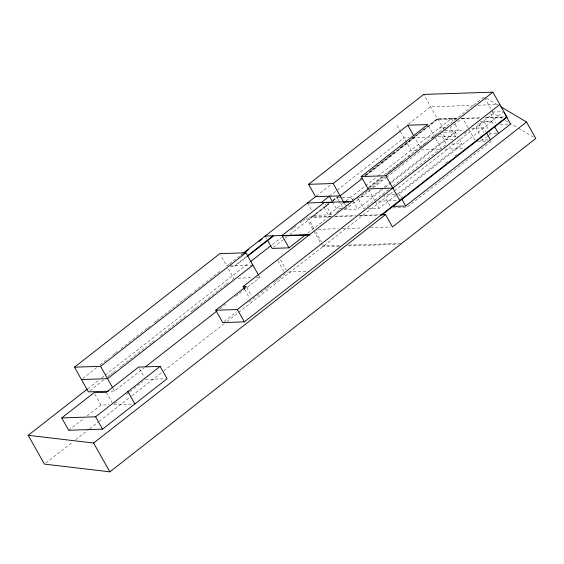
<?xml version="1.0" encoding="UTF-8"?>
<svg xmlns="http://www.w3.org/2000/svg" width="564" height="564" viewBox="0 0 564 564"><rect width="100%" height="100%" fill="white"/><g stroke="black" fill="none" stroke-linecap="round" stroke-linejoin="round"><path stroke-width="0.42" stroke-dasharray="2.82 2.11" d="M82.83 378.444L97.368 367.094M100.131 364.929L108.436 358.443M112.596 355.193L114.668 353.572M115.359 353.036L117.439 351.414M120.9 348.707L144.433 330.328M145.124 329.785L147.197 328.163M147.895 327.621L149.968 325.999M154.12 322.756L156.2 321.135M156.891 320.592L183.194 300.048M183.885 299.512L185.958 297.891M186.656 297.348L188.728 295.726M189.419 295.183L191.499 293.562M194.263 291.398L221.257 270.318M228.85 264.389L226.798 265.989L220.658 255.097M229.534 263.853L242.541 253.694M316.242 196.124L331.005 184.59M408.456 124.094L430.642 106.765L473.57 105.362M240.715 255.711L242.767 254.103M246.32 256.641L234.687 265.736L234.92 266.145L246.553 257.057M329.376 196.216L404.007 137.919L408.971 137.757M87.878 388.681L98.982 380.009M101.76 377.838L104.53 375.673M105.228 375.13L249.563 262.387M272.461 244.501L281.485 237.451M291.2 229.865L293.28 228.237M293.978 227.694L296.058 226.072M300.217 222.815L302.304 221.194M302.995 220.651L305.075 219.022M328.727 203.484L311.427 217.006L311.659 217.415L330.934 216.787M332.88 200.241L337.73 196.455M359.881 179.155L361.263 178.076M364.725 175.369L368.186 172.669M368.877 172.126L370.957 170.504M371.648 169.961L379.953 163.475M380.644 162.933L382.723 161.311M383.414 160.768L388.949 156.447M389.646 155.904L391.719 154.282M392.41 153.739L395.181 151.582M399.333 148.332L400.722 147.253M401.413 146.71L409.718 140.225M410.409 139.682L436.712 119.138L456.875 118.482M311.659 217.415L328.96 203.9L290.136 234.3M332.422 201.193L338.442 196.491M364.957 175.785L437.918 118.792L457.531 118.151M89.789 390.789L103.628 379.981M107.78 376.731L109.86 375.109M110.551 374.574L112.631 372.952M113.322 372.409L115.394 370.788M119.547 367.545L121.627 365.923M122.317 365.38L146.541 346.458M149.312 344.294L151.392 342.672M152.083 342.129L154.155 340.508M160.387 335.643L186.691 315.1M190.843 311.857L192.916 310.235M193.607 309.692L195.687 308.071M196.378 307.528L225.452 284.827M226.143 284.284L228.216 282.663M232.368 279.42L233.757 278.334L228.025 268.168M273.469 247.314L284.58 238.635M285.271 238.093L286.66 237.007M333.12 200.721L337.963 196.935M365.641 175.319L437.601 119.11L423.691 94.414M366.381 175.348L414.759 137.567L420.899 148.459M343.243 203.16L328.262 214.863L322.939 205.423M346.007 201.003L377.104 176.715M377.795 176.172L451.743 118.341L453.421 121.323M307.725 233.207L331.336 214.764L325.195 203.865M336.63 212.163L341.481 208.37M351.873 200.255L355.334 197.548M368.496 187.269L381.659 176.99M384.429 174.826L484.194 96.895M368.743 187.77L382.526 177.004M387.348 173.233L389.421 171.618M390.105 171.082L392.861 168.925M393.552 168.389L395.625 166.775M396.309 166.232L398.381 164.617M399.065 164.082L401.138 162.467M401.822 161.931L403.894 160.31M408.026 157.081L410.091 155.467M419.743 147.93L421.809 146.316M422.499 145.78L424.565 144.165M425.256 143.623L427.322 142.008M431.46 138.779L433.526 137.165M434.217 136.629L436.282 135.015M436.973 134.472L439.039 132.857M370.238 187.283L383.414 176.99M344.477 208.969L348.623 205.726M357.604 198.711L369.342 189.539M372.106 187.382L385.233 177.131M370.576 189.857L347.086 208.208L345.429 208.264M373.34 187.699L385.783 177.977M386.474 177.441L421.717 149.911L440.815 149.291M111.03 391.134L114.513 391.021L144.278 367.77M219.72 308.839L227.334 302.896M235.639 296.41L259.863 277.488L258.636 275.303M68.695 430.261L84.487 417.924M87.23 415.781L100.97 405.051L108.866 404.79M381.349 189.419L372.388 196.42L359.585 196.836M384.105 187.269L388.236 184.04M388.927 183.497L455.092 131.821L457.608 136.298M343.786 209.505L357.611 209.054L382.568 189.56M385.346 187.389L390.894 183.06M391.585 182.517L458.461 130.277L453.844 122.071M388.561 189.476L363.752 208.856L357.026 196.921M392.699 186.247L446.455 144.257L440.153 133.069M116.685 401.97L113.251 404.649L132.258 404.028M126.301 394.455L129.05 392.311M129.734 391.776L142.784 381.588M464.51 133.605L468.543 130.453M224.134 321.487L236.556 311.786M248.985 302.078L266.842 288.126M267.526 287.591L269.585 285.983M273.702 282.768L275.761 281.161M276.445 280.625L278.503 279.018M279.187 278.482L287.421 272.059M45.818 463.023L72.883 441.88M75.661 439.716L88.844 429.416M89.542 428.873L98.559 421.83M99.257 421.287L131.172 396.351M131.87 395.808L163.095 371.415M163.793 370.872L224.162 323.722M226.939 321.55L393.707 191.288M394.398 190.745L493.465 113.364L501.784 118.292M395.561 194.15L398.981 194.044L491.766 121.563L484.088 121.817L476.016 128.12L480.641 136.319M368.017 208.715L379.114 208.356L397.028 194.354M397.719 193.819L461.81 143.757L458.031 137.038M480.302 121.521L491.533 121.154L502.961 112.222M400.757 198.345L404.233 195.63M445.898 163.081L447.978 161.459M454.922 156.031L457.009 154.402M487.451 136.375L482.742 140.055L481.064 137.066M488.121 135.853L490.814 133.753L489.129 130.763M491.286 141.338L406.566 207.51L392.065 207.982M477.948 105.221L498.097 104.559M492.407 112.067L502.771 111.728M462.12 118.306L481.402 117.679M485.78 117.538L506.81 116.854M457.101 118.891L436.945 119.547L436.712 119.138M461.479 118.75L480.754 118.123M485.139 117.975L506.162 117.291M500.226 124.383L508.002 124.129M446.251 127.577L439.638 127.795L441.316 130.778M471.751 128.254L483.693 127.866L485.801 131.595M444.644 130.728L464.257 130.087M443.995 132.18L455.092 131.821M488.988 133.809L497.638 133.527M412.277 137.644L433.857 136.939M438.129 136.805L456.84 136.192M452.977 139.512L446.364 139.731L441.739 131.525M480.183 140.133L490.419 139.802M477.637 141.783L486.168 141.501M451.574 144.088L461.81 143.757M416.754 150.073L410.966 150.264L406.461 142.276M445.088 149.15L466.35 148.459M387.031 194.432L394.708 194.178M341.382 197.428L337.06 197.569L338.738 200.558M342.242 197.4L350.886 197.118L352.563 200.107M378.522 201.144L397.232 200.53M341.291 208.398L336.334 208.56L333.056 202.751M331.336 214.764L314.437 215.314L313.21 213.136M331.576 216.343L307.5 217.133L314.458 229.477M335.552 216.216L356.11 215.547M360.1 215.413L379.382 214.785M334.438 216.668L354.587 216.012M358.972 215.871L378.247 215.244M317.969 229.365L338.125 228.702M342.51 228.561L362.673 227.905M370.562 227.644L390.725 226.989M339.514 245.425L323.736 245.939L322.051 242.95M349.158 245.107L400.877 243.422M339.352 246.207L322.7 246.75L320.994 243.718M348.122 245.918L398.085 244.29M230.281 265.877L252.037 265.165M230.535 266.286L234.92 266.145M288.282 272.031L307.281 271.411M238.107 278.193L252.03 277.742M256.38 277.601L259.863 277.488M145.526 379.438L165.393 378.789M486.457 98.242L497.8 104.974M505.563 120.534L508.587 122.332M509.341 122.783L517.66 127.711M518.415 128.162L533.53 137.13M484.617 97.65L491.357 109.62M491.78 110.368L493.465 113.364M490.631 113.604L495.953 123.044M491.533 121.154L493.986 125.511M484.088 121.817L488.706 130.023M478.526 123.058L483.849 132.498M467.958 127.69L462.494 117.989L450.389 127.443L455.853 137.144M468.762 129.114L475.064 140.302M437.918 118.792L443.805 129.234M428.584 126.019L434.315 136.185M435.542 138.363L441.274 148.536M397.049 125.568L399.911 130.651M400.327 131.377L406.052 141.55M398.981 194.044L401.082 197.774M383.619 194.545L389.921 205.733M368.567 189.631L375.116 201.256M375.328 201.637L379.114 208.356M352.986 200.847L357.611 209.054M344.216 203.125L346.261 206.755M339.161 201.299L342.524 207.27M307.479 202.969L311.575 210.231M315.727 231.719L321.628 242.196M306.463 217.937L313.302 230.07M313.725 230.831L320.563 242.957M280.463 259.708L286.188 269.874M265.94 237.507L266.758 238.96M277.798 260.533L283.939 271.432M246.581 287.224L251.488 295.938M244.734 289.501L249.648 298.215M139.393 368.546L144.299 377.26M112.878 388.117L114.513 391.021M106.3 392.304L112.025 402.47M94.83 394.158L100.97 405.051"/><path stroke-width="0.85" d="M108.422 391.219L88.4 391.874L74.49 367.178L219.84 253.645L245.953 252.792L258.636 275.303M362.236 178.591L340.127 195.863L315.551 196.667L308.593 184.315L423.691 94.414L492.894 92.158L507.043 117.263L381.75 215.124L381.518 214.715M243.225 253.158L315.784 196.483M244.142 253.039L248.928 249.295M258.509 241.808L261.936 239.136M308.593 184.315L333.169 183.511L407.8 125.215L427.766 124.566L361.2 176.56L368.158 188.905L392.826 188.101M74.49 367.178L100.596 366.325L245.953 252.792M247.004 256.112L273.011 235.794L273.244 236.21L247.236 256.521M321.304 202.518L329.376 196.216L332.647 202.025M500.825 106.765L526.522 122.014L535.8 138.476L109.867 471.842L44.436 464.109L28.2 435.295L87.187 389.223M250.952 261.301L271.072 245.587M252.905 265.136L107.555 378.67L81.449 379.523M61.737 417.91L94.012 392.706L106.3 392.304L138.568 367.094L160.162 366.389L167.12 378.733L102.57 429.155L68.695 430.261L61.737 417.91L95.619 416.81L160.162 366.389M267.576 240.412L272.081 248.4L288.972 247.85L305.639 234.828M244.325 288.775L243.098 286.597L368.158 188.905M361.2 176.56L385.868 175.756L492.894 92.158M506.81 116.854L244.346 321.861L222.752 322.566L215.793 310.221L246.172 286.491L243.098 286.597M145.66 366.692L216.95 311.004M215.793 310.221L237.388 309.516L499.852 104.502M28.2 435.295L93.631 443.036L385.515 214.588L392.474 226.932L526.522 122.014M392.05 206.424L405.706 205.973L510.596 124.045L504.047 112.426M307.479 202.969L352.021 201.51M326.337 202.772L331.519 202.603M343.617 202.208L348.799 202.039M380.256 214.757L385.515 214.588M282.247 235.914L309.03 235.04M494.706 126.787L498.491 133.499M486.64 133.09L490.419 139.802M407.8 125.215L413.532 135.388M401.921 199.261L405.706 205.973M385.868 175.756L399.784 200.453M333.169 183.511L343.807 202.398M324.61 202.828L324.378 202.413L282.014 235.505L288.972 247.85M309.897 235.012L309.664 234.603L265.122 236.055L265.355 236.464M237.388 309.516L244.346 321.861M127.887 391.599L134.845 403.944M100.596 366.325L112.469 387.39M95.619 416.81L102.57 429.155M93.631 443.036L109.867 471.842"/></g></svg>
